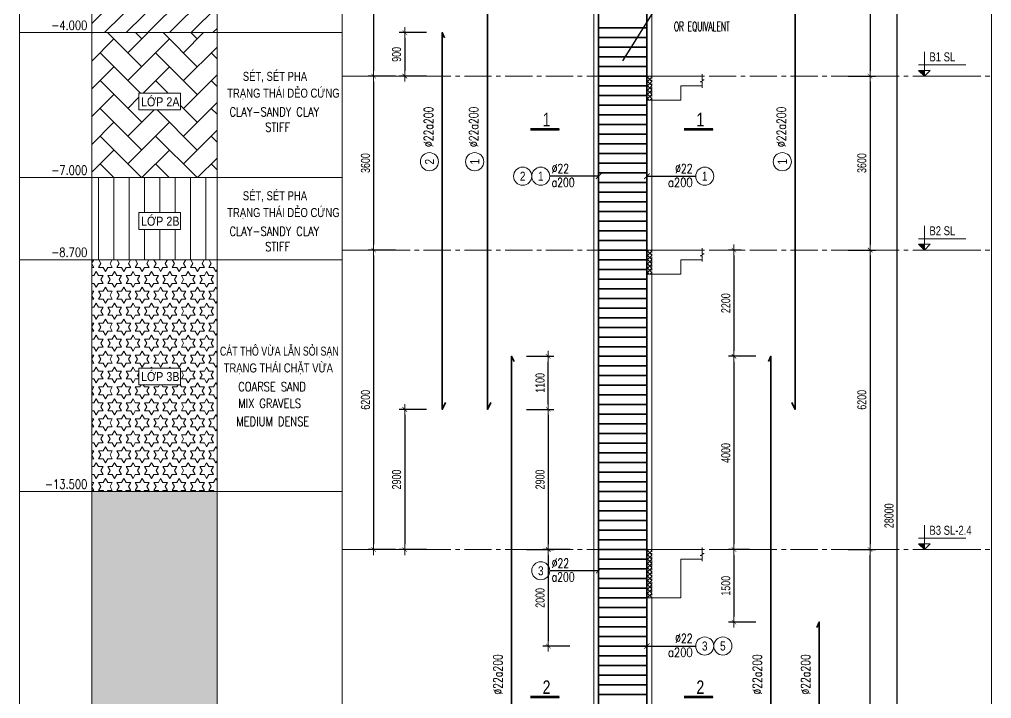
# Model space of a CAD drawing. Header units: millimetres. Extents: x -642477 to 1168880, y -27982 to 330379.
# Drawn here: x 232360 to 252481, y 82064 to 96122 of the extents above; entities that cross this region are included whole.
import ezdxf
from ezdxf.enums import TextEntityAlignment as Align

# ---------------------------------------------------------------- set-up
doc = ezdxf.new("R2010")
doc.units = ezdxf.units.MM
for name, pattern in [('CENTER2', [1.125, 0.75, -0.125, 0.125, -0.125]), ('HIDDEN', [0.375, 0.25, -0.125]), ('HIDDEN2', [4.762499999999999, 3.175, -1.5875])]:
    doc.linetypes.add(name, pattern=pattern)
doc.layers.get('0').update_dxf_attribs({"lineweight": 20})
doc.layers.get('Defpoints').update_dxf_attribs({"color": 151, "lineweight": 9})
for name, color, linetype, lineweight in [('NDC_S_ANNO', 7, 'Continuous', 20), ('NDC_S_AXIS', 5, 'CENTER2', 13), ('NDC_S_BREAK-LINE', 1, 'Continuous', 15), ('NDC_S_CONTINUOUS', 3, 'Continuous', 20), ('NDC_S_DIM', 1, 'Continuous', 15), ('NDC_S_ENG TEXT', 2, 'Continuous', 20), ('NDC_S_ENG TITLE', 3, 'Continuous', 20), ('NDC_S_HATCH MATERIAL', 8, 'Continuous', 13), ('NDC_S_HIDDEN', 8, 'HIDDEN2', 13), ('NDC_S_LEADER', 1, 'Continuous', 15), ('NDC_S_REBAR', 4, 'Continuous', 35), ('NDC_S_SYMBOL', 1, 'Continuous', 15), ('NDC_S_TEXT SYMBOL', 7, 'Continuous', 20), ('NDC_S_VN TEXT', 7, 'Continuous', 20), ('NDC_S_VN TITLE', 6, 'Continuous', 35), ('rev_20200806', 1, 'Continuous', 20)]:
    doc.layers.add(name, color=color, linetype=linetype, lineweight=lineweight)
doc.layers.get('rev_20200806').off()
doc.styles.add('ARIAL', font='arial.ttf', dxfattribs={"width": 0.8})
doc.styles.add('NDC_ANNO', font='', dxfattribs={"width": 0.8})
doc.styles.add('NDC_ARIAL', font='arial.ttf', dxfattribs={"width": 0.85})
doc.styles.add('NDC_DIM', font='', dxfattribs={"width": 0.75})
doc.styles.add('NDC_EN TXT', font='romans.shx', dxfattribs={"width": 0.8})
doc.styles.add('NDC_ROMANS', font='romans.shx', dxfattribs={"width": 0.8, "bigfont": 'vns.shx'})
doc.styles.get('NDC_ANNO').set_extended_font_data('Dotum')
doc.styles.get('NDC_DIM').set_extended_font_data('Dotum')
doc.dimstyles.new('NDC_dim_25', dxfattribs={"dimscale": 25, "dimtxt": 2.2, "dimasz": 1.5, "dimexe": 1.5, "dimexo": 2.5, "dimgap": 1, "dimtad": 1, "dimdec": 0, "dimzin": 0, "dimdsep": 46, "dimtxsty": 'NDC_DIM', "dimblk": 'DIMMARK', "dimcen": 0.09, "dimdle": 1.2, "dimclrd": 1, "dimclre": 1, "dimclrt": 3, "dimadec": 0, "dimazin": 0, "dimtfac": 1, "dimtdec": 0, "dimtix": 1, "dimtofl": 0, "dimtmove": 0, "dimatfit": 3, "dimfxl": 6, "dimfxlon": 1, "dimtolj": 1, "dimtzin": 0, "dimarcsym": 0})
doc.dimstyles.new('NDC_dim_75', dxfattribs={"dimscale": 75, "dimtxt": 2.5, "dimasz": 1.5, "dimexe": 1.5, "dimexo": 2.5, "dimgap": 1, "dimtad": 1, "dimdec": 0, "dimzin": 0, "dimdsep": 46, "dimtxsty": 'NDC_DIM', "dimblk": 'DIMMARK', "dimcen": 0.09, "dimdle": 1.2, "dimclrd": 1, "dimclre": 1, "dimclrt": 3, "dimadec": 0, "dimazin": 0, "dimtfac": 1, "dimtdec": 0, "dimtix": 1, "dimtofl": 0, "dimtmove": 0, "dimatfit": 3, "dimfxl": 6, "dimfxlon": 1, "dimtolj": 1, "dimtzin": 0, "dimarcsym": 0})

# ---------------------------------------------------------------- blocks, each defined once
blk = doc.blocks.new('*U191')
at = {"layer": 'NDC_S_ANNO', "color": 0, "linetype": 'ByBlock', "lineweight": -2}
blk.add_line((-4.357142640116527, 0.002997111644365447), (1.000000217026004, 0.002999782974066001), dxfattribs=at)
at = {"layer": 'NDC_S_ANNO', "ltscale": 0.005, "const_width": 0.5}
blk.add_lwpolyline([(1.000000217026004, 0.002999782974066001), (-4.357142640116527, 0.002997111644365447)], dxfattribs=at)
at = {"layer": 'NDC_S_TEXT SYMBOL', "linetype": 'ByBlock', "lineweight": -2, "style": 'NDC_ANNO', "width": 0.8}
blk.add_attdef('DETAIL', text='', height=2.5, dxfattribs=at).set_placement((-0.635006858396082, 1.824862175366434), align=Align.MIDDLE_RIGHT)
blk = doc.blocks.new('*U2351')
at = {"layer": 'NDC_S_REBAR', "ltscale": 80}
blk.add_line((-500, 0), (500, 0), dxfattribs=at)
blk = doc.blocks.new('*U2352')
at = {"layer": 'NDC_S_DIM', "color": 0, "linetype": 'ByBlock', "lineweight": -2, "transparency": 16777216}
for p in [(1.016456843292303e-12, 16600), (1.00421037530083e-12, 16400), (9.91963907309356e-13, 16200), (9.797174393178826e-13, 16000), (9.67470971326409e-13, 15800), (9.552245033349356e-13, 15600), (9.42978035343462e-13, 15400), (9.307315673519883e-13, 15200), (9.18485099360515e-13, 15000), (9.062386313690414e-13, 14800), (8.939921633775678e-13, 14600), (8.817456953860943e-13, 14400), (8.694992273946208e-13, 14200), (8.572527594031472e-13, 14000), (8.450062914116737e-13, 13800), (8.327598234202002e-13, 13600), (8.205133554287266e-13, 13400), (8.082668874372531e-13, 13200), (7.960204194457796e-13, 13000), (7.837739514543061e-13, 12800), (7.715274834628325e-13, 12600), (7.59281015471359e-13, 12400), (7.470345474798854e-13, 12200), (7.347880794884119e-13, 12000), (7.225416114969384e-13, 11800), (7.102951435054649e-13, 11600), (6.980486755139914e-13, 11400), (6.858022075225178e-13, 11200), (6.735557395310442e-13, 11000), (6.613092715395707e-13, 10800), (6.490628035480972e-13, 10600), (6.368163355566237e-13, 10400), (6.245698675651502e-13, 10200), (6.123233995736766e-13, 10000), (6.00076931582203e-13, 9800), (5.878304635907295e-13, 9600), (5.75583995599256e-13, 9400), (5.633375276077825e-13, 9200), (5.51091059616309e-13, 9000), (5.388445916248355e-13, 8800), (5.265981236333618e-13, 8600), (5.143516556418883e-13, 8400), (5.021051876504148e-13, 8200), (4.898587196589413e-13, 8000), (4.776122516674678e-13, 7800), (4.653657836759942e-13, 7600), (4.531193156845207e-13, 7400), (4.408728476930471e-13, 7200), (4.286263797015736e-13, 7000), (4.163799117101001e-13, 6800), (4.041334437186265e-13, 6600), (3.91886975727153e-13, 6400), (3.796405077356795e-13, 6200), (3.673940397442059e-13, 6000), (3.551475717527324e-13, 5800), (3.429011037612589e-13, 5600), (3.306546357697854e-13, 5400), (3.184081677783118e-13, 5200), (3.061616997868383e-13, 5000), (2.939152317953648e-13, 4800), (2.816687638038912e-13, 4600), (2.694222958124177e-13, 4400), (2.571758278209442e-13, 4200), (2.449293598294706e-13, 4000), (2.326828918379971e-13, 3800), (2.204364238465236e-13, 3600), (2.081899558550501e-13, 3400), (1.959434878635765e-13, 3200), (1.83697019872103e-13, 3000), (1.714505518806295e-13, 2800)]:
    blk.add_blockref('*U2351', p, dxfattribs=at)
blk = doc.blocks.new('DIMMARK')
at = {"layer": 'NDC_S_DIM', "color": 1}
blk.add_line((-1.5, 0), (1, 0), dxfattribs=at)
at = {"layer": 'NDC_S_DIM', "color": 2, "const_width": 0.1}
blk.add_lwpolyline([(-0.4242640687119285, -0.4242640687119285), (0.4242640687119285, 0.4242640687119285)], dxfattribs=at)
blk = doc.blocks.new('*D2383')
at = {"layer": 'Defpoints', "color": 0, "ltscale": 100, "transparency": 16777216}
for p in [(246560.3617356289, 99848.07378612804), (246560.3617356289, 94948.073786128), (249965.8862307924, 94948.073786128)]:
    blk.add_point(p, dxfattribs=at)
at = {"layer": 'NDC_S_DIM', "color": 1, "lineweight": -2, "ltscale": 100, "transparency": 16777216}
for p, q in [((249515.8862307924, 99848.07378612804), (250078.3862307924, 99848.07378612804)), ((249965.8862307924, 99735.57378612804), (249965.8862307924, 95060.573786128)), ((249515.8862307924, 94948.073786128), (250078.3862307924, 94948.073786128))]:
    blk.add_line(p, q, dxfattribs=at)
at = {"layer": 'NDC_S_DIM', "color": 1, "lineweight": -2, "ltscale": 100, "transparency": 16777216, "xscale": 112.5, "yscale": 112.5, "zscale": 112.5}
for p, rotation in [((249965.8862307924, 99848.07378612804), 90), ((249965.8862307924, 94948.073786128), 270)]:
    blk.add_blockref('DIMMARK', p, dxfattribs=dict(at, rotation=rotation))
at = {"layer": 'NDC_S_DIM', "color": 3, "ltscale": 100, "transparency": 16777216, "insert": (249797.0090259078, 97398.07378612792), "char_height": 187.5, "attachment_point": 5, "rotation": 90, "style": 'NDC_DIM'}
blk.add_mtext('\\A1;4900', dxfattribs=at)
blk = doc.blocks.new('*D2384')
at = {"layer": 'Defpoints', "color": 0, "ltscale": 100, "transparency": 16777216}
for p in [(246560.3617356289, 94948.073786128), (246560.3617356289, 91348.073786128), (249965.8862307924, 91348.073786128)]:
    blk.add_point(p, dxfattribs=at)
at = {"layer": 'NDC_S_DIM', "color": 1, "lineweight": -2, "ltscale": 100, "transparency": 16777216}
for p, q in [((249515.8862307924, 94948.073786128), (250078.3862307924, 94948.073786128)), ((249965.8862307924, 94835.573786128), (249965.8862307924, 91460.573786128)), ((249515.8862307924, 91348.073786128), (250078.3862307924, 91348.073786128))]:
    blk.add_line(p, q, dxfattribs=at)
at = {"layer": 'NDC_S_DIM', "color": 1, "lineweight": -2, "ltscale": 100, "transparency": 16777216, "xscale": 112.5, "yscale": 112.5, "zscale": 112.5}
for p, rotation in [((249965.8862307924, 94948.073786128), 90), ((249965.8862307924, 91348.073786128), 270)]:
    blk.add_blockref('DIMMARK', p, dxfattribs=dict(at, rotation=rotation))
at = {"layer": 'NDC_S_DIM', "color": 3, "ltscale": 100, "transparency": 16777216, "insert": (249797.0090259078, 93148.07378612792), "char_height": 187.5, "attachment_point": 5, "rotation": 90, "style": 'NDC_DIM'}
blk.add_mtext('\\A1;3600', dxfattribs=at)
blk = doc.blocks.new('*D2385')
at = {"layer": 'Defpoints', "color": 0, "ltscale": 100, "transparency": 16777216}
for p in [(246560.3617356289, 91348.073786128), (246560.3617356289, 85148.073786128), (249965.8862307925, 85148.073786128)]:
    blk.add_point(p, dxfattribs=at)
at = {"layer": 'NDC_S_DIM', "color": 1, "lineweight": -2, "ltscale": 100, "transparency": 16777216}
for p, q in [((249515.8862307925, 91348.073786128), (250078.3862307925, 91348.073786128)), ((249965.8862307925, 91235.573786128), (249965.8862307925, 85260.573786128)), ((249515.8862307925, 85148.073786128), (250078.3862307925, 85148.073786128))]:
    blk.add_line(p, q, dxfattribs=at)
at = {"layer": 'NDC_S_DIM', "color": 1, "lineweight": -2, "ltscale": 100, "transparency": 16777216, "xscale": 112.5, "yscale": 112.5, "zscale": 112.5}
for p, rotation in [((249965.8862307925, 91348.073786128), 90), ((249965.8862307925, 85148.073786128), 270)]:
    blk.add_blockref('DIMMARK', p, dxfattribs=dict(at, rotation=rotation))
at = {"layer": 'NDC_S_DIM', "color": 3, "ltscale": 100, "transparency": 16777216, "insert": (249797.0090259078, 88248.07378612792), "char_height": 187.5, "attachment_point": 5, "rotation": 90, "style": 'NDC_DIM'}
blk.add_mtext('\\A1;6200', dxfattribs=at)
blk = doc.blocks.new('*D2386')
at = {"layer": 'Defpoints', "color": 0, "ltscale": 100, "transparency": 16777216}
for p in [(246560.3617356289, 99848.07378612804), (250528.3862307925, 99848.07378612804), (246560.3617356289, 71848.073786128)]:
    blk.add_point(p, dxfattribs=at)
at = {"layer": 'NDC_S_DIM', "color": 1, "lineweight": -2, "ltscale": 100, "transparency": 16777216}
for p, q in [((250078.3862307925, 99848.07378612804), (250640.8862307925, 99848.07378612804)), ((250528.3862307925, 71960.573786128), (250528.3862307925, 99735.57378612804)), ((250078.3862307925, 71848.073786128), (250640.8862307925, 71848.073786128))]:
    blk.add_line(p, q, dxfattribs=at)
at = {"layer": 'NDC_S_DIM', "color": 1, "lineweight": -2, "ltscale": 100, "transparency": 16777216, "xscale": 112.5, "yscale": 112.5, "zscale": 112.5}
for p, rotation in [((250528.3862307925, 99848.07378612804), 90), ((250528.3862307925, 71848.073786128), 270)]:
    blk.add_blockref('DIMMARK', p, dxfattribs=dict(at, rotation=rotation))
at = {"layer": 'NDC_S_DIM', "color": 3, "ltscale": 100, "transparency": 16777216, "insert": (250359.5090259078, 85848.07378612792), "char_height": 187.5, "attachment_point": 5, "rotation": 90, "style": 'NDC_DIM'}
blk.add_mtext('\\A1;28000', dxfattribs=at)
blk = doc.blocks.new('kata_block_CT')
at = {"layer": 'NDC_S_ANNO'}
blk.add_hatch(color=3, dxfattribs=at).paths.add_polyline_path([(0, 1.596954857557648), (-1.612010908633238, 1.596954857557648), (0, 0)])
at = {"layer": 'NDC_S_ANNO', "ltscale": 50}
h = blk.add_hatch(dxfattribs=at)
h.set_pattern_fill('ANSI31', color=256, scale=1.406250541793835, style=0)
h.set_pattern_definition([(45.00000000000001, (0, 5.456968210637569e-12), (-3.157122508925224, 3.157122508925225), [])])
h.paths.add_polyline_path([(0, 1.596954857557648), (0, 0), (1.612010908924276, 1.596954857557648)])
for p, q in [((-1.592704896858777, 3.140833880479477), (11.46947077315417, 3.140833880479477)), ((11.56125648126181, 5.456968210637569e-12), (-1.63869572513795, 5.456968210637569e-12))]:
    blk.add_line(p, q, dxfattribs=at)
for points in [[(0, 6.69495074864426), (0, 0)], [(0, 0), (-1.612010908924276, 1.596954857557648), (0, 1.596954857557648)], [(0, 0), (1.612010908924276, 1.596954857557648), (0, 1.596954857557648)]]:
    blk.add_lwpolyline(points, dxfattribs=at)
at = {"layer": 'NDC_S_ANNO', "color": 8, "ltscale": 50}
blk.add_lwpolyline([(0, 0), (-1.612010908633238, 1.596954857557648), (0, 1.596954857557648)], dxfattribs=at)
at = {"layer": 'NDC_S_TEXT SYMBOL', "color": 3, "style": 'NDC_ANNO', "width": 0.8}
blk.add_attdef('CT', (1.409564409346785, 4.068271311703938), '', height=2.5, dxfattribs=at)
blk = doc.blocks.new('*D2387')
at = {"layer": 'Defpoints', "color": 0, "ltscale": 100, "transparency": 16777216}
for p in [(246560.3617356289, 85148.07378612806), (249965.8862307925, 85148.07378612806), (246560.3617356289, 71848.07378612806)]:
    blk.add_point(p, dxfattribs=at)
at = {"layer": 'NDC_S_DIM', "color": 1, "lineweight": -2, "ltscale": 100, "transparency": 16777216}
for p, q in [((249515.8862307925, 85148.07378612806), (250078.3862307925, 85148.07378612806)), ((249965.8862307925, 71960.57378612806), (249965.8862307925, 85035.57378612806)), ((249515.8862307925, 71848.07378612806), (250078.3862307925, 71848.07378612806))]:
    blk.add_line(p, q, dxfattribs=at)
at = {"layer": 'NDC_S_DIM', "color": 1, "lineweight": -2, "ltscale": 100, "transparency": 16777216, "xscale": 112.5, "yscale": 112.5, "zscale": 112.5}
for p, rotation in [((249965.8862307925, 85148.07378612806), 90), ((249965.8862307925, 71848.07378612806), 270)]:
    blk.add_blockref('DIMMARK', p, dxfattribs=dict(at, rotation=rotation))
at = {"layer": 'NDC_S_DIM', "color": 3, "ltscale": 100, "transparency": 16777216, "insert": (249797.0090259078, 78498.07378612798), "char_height": 187.5, "attachment_point": 5, "rotation": 90, "style": 'NDC_DIM'}
blk.add_mtext('\\A1;13300', dxfattribs=at)
blk = doc.blocks.new('*D2377')
at = {"layer": 'Defpoints', "color": 0, "ltscale": 100, "transparency": 16777216}
for p in [(240606.2337682736, 99848.07378612798), (239692.1097547594, 94948.073786128), (240606.2337682736, 94948.073786128)]:
    blk.add_point(p, dxfattribs=at)
at = {"layer": 'NDC_S_DIM', "color": 1, "lineweight": -2, "ltscale": 100, "transparency": 16777216}
for p, q in [((240142.1097547594, 99848.07378612798), (239579.6097547594, 99848.07378612798)), ((239692.1097547594, 99735.57378612798), (239692.1097547594, 95060.573786128)), ((240142.1097547594, 94948.073786128), (239579.6097547594, 94948.073786128))]:
    blk.add_line(p, q, dxfattribs=at)
at = {"layer": 'NDC_S_DIM', "color": 1, "lineweight": -2, "ltscale": 100, "transparency": 16777216, "xscale": 112.5, "yscale": 112.5, "zscale": 112.5}
for p, rotation in [((239692.1097547594, 99848.07378612798), 90), ((239692.1097547594, 94948.073786128), 270)]:
    blk.add_blockref('DIMMARK', p, dxfattribs=dict(at, rotation=rotation))
at = {"layer": 'NDC_S_DIM', "color": 3, "ltscale": 100, "transparency": 16777216, "insert": (239523.2325498747, 97398.07378612789), "char_height": 187.5, "attachment_point": 5, "rotation": 90, "style": 'NDC_DIM'}
blk.add_mtext('\\A1;4900', dxfattribs=at)
blk = doc.blocks.new('*D2378')
at = {"layer": 'Defpoints', "color": 0, "ltscale": 100, "transparency": 16777216}
for p in [(240606.2337682736, 94948.073786128), (239692.1097547594, 91348.073786128), (240606.2337682736, 91348.073786128)]:
    blk.add_point(p, dxfattribs=at)
at = {"layer": 'NDC_S_DIM', "color": 1, "lineweight": -2, "ltscale": 100, "transparency": 16777216}
for p, q in [((240142.1097547594, 94948.073786128), (239579.6097547594, 94948.073786128)), ((239692.1097547594, 94835.573786128), (239692.1097547594, 91460.573786128)), ((240142.1097547594, 91348.073786128), (239579.6097547594, 91348.073786128))]:
    blk.add_line(p, q, dxfattribs=at)
at = {"layer": 'NDC_S_DIM', "color": 1, "lineweight": -2, "ltscale": 100, "transparency": 16777216, "xscale": 112.5, "yscale": 112.5, "zscale": 112.5}
for p, rotation in [((239692.1097547594, 94948.073786128), 90), ((239692.1097547594, 91348.073786128), 270)]:
    blk.add_blockref('DIMMARK', p, dxfattribs=dict(at, rotation=rotation))
at = {"layer": 'NDC_S_DIM', "color": 3, "ltscale": 100, "transparency": 16777216, "insert": (239523.2325498747, 93148.07378612792), "char_height": 187.5, "attachment_point": 5, "rotation": 90, "style": 'NDC_DIM'}
blk.add_mtext('\\A1;3600', dxfattribs=at)
blk = doc.blocks.new('*D2379')
at = {"layer": 'Defpoints', "color": 0, "ltscale": 100, "transparency": 16777216}
for p in [(240606.2337682736, 91348.073786128), (239692.1097547594, 85148.073786128), (240606.2337682736, 85148.073786128)]:
    blk.add_point(p, dxfattribs=at)
at = {"layer": 'NDC_S_DIM', "color": 1, "lineweight": -2, "ltscale": 100, "transparency": 16777216}
for p, q in [((240142.1097547594, 91348.073786128), (239579.6097547594, 91348.073786128)), ((239692.1097547594, 91235.573786128), (239692.1097547594, 85260.573786128)), ((240142.1097547594, 85148.073786128), (239579.6097547594, 85148.073786128))]:
    blk.add_line(p, q, dxfattribs=at)
at = {"layer": 'NDC_S_DIM', "color": 1, "lineweight": -2, "ltscale": 100, "transparency": 16777216, "xscale": 112.5, "yscale": 112.5, "zscale": 112.5}
for p, rotation in [((239692.1097547594, 91348.073786128), 90), ((239692.1097547594, 85148.073786128), 270)]:
    blk.add_blockref('DIMMARK', p, dxfattribs=dict(at, rotation=rotation))
at = {"layer": 'NDC_S_DIM', "color": 3, "ltscale": 100, "transparency": 16777216, "insert": (239523.2325498747, 88248.07378612792), "char_height": 187.5, "attachment_point": 5, "rotation": 90, "style": 'NDC_DIM'}
blk.add_mtext('\\A1;6200', dxfattribs=at)
blk = doc.blocks.new('*U367')
blk.add_circle((-2.5, 0), 2.5)
at = {"layer": 'NDC_S_VN TEXT', "color": 3, "style": 'NDC_EN TXT', "width": 0.75}
for tag, p in [('DK1', (0.5, 0.8455043070534884)), ('KC1', (0.5, -2.972544307831413))]:
    blk.add_attdef(tag, p, '', height=2.5, dxfattribs=at)
at = {"layer": 'NDC_S_VN TEXT', "color": 7, "style": 'ARIAL', "width": 0.8}
blk.add_attdef('SH2', text='', height=2.5, dxfattribs=at).set_placement((-2.5, 0), align=Align.MIDDLE)
blk = doc.blocks.new('*D2380')
at = {"layer": 'Defpoints', "color": 0, "ltscale": 100, "transparency": 16777216}
for p in [(242046.8430802189, 89148.073786128), (243305.6303122608, 89148.073786128), (242046.8430802189, 88048.073786128)]:
    blk.add_point(p, dxfattribs=at)
at = {"layer": 'NDC_S_DIM', "color": 1, "lineweight": -2, "ltscale": 100, "transparency": 16777216}
for p, q in [((242855.6303122608, 89148.073786128), (243418.1303122608, 89148.073786128)), ((243305.6303122608, 88160.573786128), (243305.6303122608, 89035.573786128)), ((242855.6303122608, 88048.073786128), (243418.1303122608, 88048.073786128))]:
    blk.add_line(p, q, dxfattribs=at)
at = {"layer": 'NDC_S_DIM', "color": 1, "lineweight": -2, "ltscale": 100, "transparency": 16777216, "xscale": 112.5, "yscale": 112.5, "zscale": 112.5}
for p, rotation in [((243305.6303122608, 89148.073786128), 90), ((243305.6303122608, 88048.073786128), 270)]:
    blk.add_blockref('DIMMARK', p, dxfattribs=dict(at, rotation=rotation))
at = {"layer": 'NDC_S_DIM', "color": 3, "ltscale": 100, "transparency": 16777216, "insert": (243136.7531073761, 88598.07378612792), "char_height": 187.5, "attachment_point": 5, "rotation": 90, "style": 'NDC_DIM'}
blk.add_mtext('\\A1;1100', dxfattribs=at)
blk = doc.blocks.new('*D2382')
at = {"layer": 'Defpoints', "color": 0, "ltscale": 100, "transparency": 16777216}
for p in [(242046.8430802189, 88048.073786128), (242046.8430802189, 85148.073786128), (243305.6303122608, 85148.073786128)]:
    blk.add_point(p, dxfattribs=at)
at = {"layer": 'NDC_S_DIM', "color": 1, "lineweight": -2, "ltscale": 100, "transparency": 16777216}
for p, q in [((242855.6303122608, 88048.073786128), (243418.1303122608, 88048.073786128)), ((243305.6303122608, 87935.573786128), (243305.6303122608, 85260.573786128)), ((242855.6303122608, 85148.073786128), (243418.1303122608, 85148.073786128))]:
    blk.add_line(p, q, dxfattribs=at)
at = {"layer": 'NDC_S_DIM', "color": 1, "lineweight": -2, "ltscale": 100, "transparency": 16777216, "xscale": 112.5, "yscale": 112.5, "zscale": 112.5}
for p, rotation in [((243305.6303122608, 88048.073786128), 90), ((243305.6303122608, 85148.073786128), 270)]:
    blk.add_blockref('DIMMARK', p, dxfattribs=dict(at, rotation=rotation))
at = {"layer": 'NDC_S_DIM', "color": 3, "ltscale": 100, "transparency": 16777216, "insert": (243136.7531073761, 86598.07378612792), "char_height": 187.5, "attachment_point": 5, "rotation": 90, "style": 'NDC_DIM'}
blk.add_mtext('\\A1;2900', dxfattribs=at)
blk = doc.blocks.new('*U366')
blk.add_circle((2.5, 0), 2.5)
at = {"layer": 'NDC_S_VN TEXT', "color": 3, "style": 'NDC_EN TXT'}
for tag, width, p in [('DK2', 0.75, (-0.85, 0.8455043070534884)), ('KC2', 0.8, (-0.85, -2.972544307831413))]:
    blk.add_attdef(tag, text='', height=2.5, dxfattribs=dict(at, width=width)).set_placement(p, align=Align.RIGHT)
at = {"layer": 'NDC_S_VN TEXT', "color": 7, "style": 'ARIAL', "width": 0.8}
blk.add_attdef('SH3', text='', height=2.5, dxfattribs=at).set_placement((2.5, 0), align=Align.MIDDLE)
blk = doc.blocks.new('*D2388')
at = {"layer": 'Defpoints', "color": 0, "ltscale": 100, "transparency": 16777216}
for p in [(241110.4551488537, 88048.073786128), (240335.6989906371, 85148.073786128), (241110.4551488537, 85148.073786128)]:
    blk.add_point(p, dxfattribs=at)
at = {"layer": 'NDC_S_DIM', "color": 1, "lineweight": -2, "ltscale": 100, "transparency": 16777216}
for p, q in [((240785.6989906371, 88048.073786128), (240223.1989906371, 88048.073786128)), ((240335.6989906371, 87935.573786128), (240335.6989906371, 85260.573786128)), ((240785.6989906371, 85148.073786128), (240223.1989906371, 85148.073786128))]:
    blk.add_line(p, q, dxfattribs=at)
at = {"layer": 'NDC_S_DIM', "color": 1, "lineweight": -2, "ltscale": 100, "transparency": 16777216, "xscale": 112.5, "yscale": 112.5, "zscale": 112.5}
for p, rotation in [((240335.6989906371, 88048.073786128), 90), ((240335.6989906371, 85148.073786128), 270)]:
    blk.add_blockref('DIMMARK', p, dxfattribs=dict(at, rotation=rotation))
at = {"layer": 'NDC_S_DIM', "color": 3, "ltscale": 100, "transparency": 16777216, "insert": (240166.8217857524, 86598.07378612792), "char_height": 187.5, "attachment_point": 5, "rotation": 90, "style": 'NDC_DIM'}
blk.add_mtext('\\A1;2900', dxfattribs=at)
blk = doc.blocks.new('*D2389')
at = {"layer": 'Defpoints', "color": 0, "ltscale": 100, "transparency": 16777216}
for p in [(241110.4551488537, 95848.073786128), (240335.698990637, 94948.073786128), (241110.4551488537, 94948.073786128)]:
    blk.add_point(p, dxfattribs=at)
at = {"layer": 'NDC_S_DIM', "color": 1, "lineweight": -2, "ltscale": 100, "transparency": 16777216}
for p, q in [((240785.698990637, 95848.073786128), (240223.198990637, 95848.073786128)), ((240335.698990637, 95735.573786128), (240335.698990637, 95060.573786128)), ((240785.698990637, 94948.073786128), (240223.198990637, 94948.073786128))]:
    blk.add_line(p, q, dxfattribs=at)
at = {"layer": 'NDC_S_DIM', "color": 1, "lineweight": -2, "ltscale": 100, "transparency": 16777216, "xscale": 112.5, "yscale": 112.5, "zscale": 112.5}
for p, rotation in [((240335.698990637, 95848.073786128), 90), ((240335.698990637, 94948.073786128), 270)]:
    blk.add_blockref('DIMMARK', p, dxfattribs=dict(at, rotation=rotation))
at = {"layer": 'NDC_S_DIM', "color": 3, "ltscale": 100, "transparency": 16777216, "insert": (240166.8217857523, 95398.07378612792), "char_height": 187.5, "attachment_point": 5, "rotation": 90, "style": 'NDC_DIM'}
blk.add_mtext('\\A1;900', dxfattribs=at)
blk = doc.blocks.new('*D2390')
at = {"layer": 'Defpoints', "color": 0, "ltscale": 100, "transparency": 16777216}
for p in [(247487.9201908033, 91348.07378612806), (247149.9654936992, 89148.073786128), (247914.5942751788, 89148.073786128)]:
    blk.add_point(p, dxfattribs=at)
at = {"layer": 'NDC_S_DIM', "color": 1, "lineweight": -2, "ltscale": 100, "transparency": 16777216}
for p, q in [((247300.4201908033, 91348.07378612806), (247037.4654936992, 91348.07378612806)), ((247149.9654936992, 91235.57378612806), (247149.9654936992, 89260.573786128)), ((247599.9654936992, 89148.073786128), (247037.4654936992, 89148.073786128))]:
    blk.add_line(p, q, dxfattribs=at)
at = {"layer": 'NDC_S_DIM', "color": 1, "lineweight": -2, "ltscale": 100, "transparency": 16777216, "xscale": 112.5, "yscale": 112.5, "zscale": 112.5}
for p, rotation in [((247149.9654936992, 91348.07378612806), 90), ((247149.9654936992, 89148.073786128), 270)]:
    blk.add_blockref('DIMMARK', p, dxfattribs=dict(at, rotation=rotation))
at = {"layer": 'NDC_S_DIM', "color": 3, "ltscale": 100, "transparency": 16777216, "insert": (246981.0882888145, 90248.07378612795), "char_height": 187.5, "attachment_point": 5, "rotation": 90, "style": 'NDC_DIM'}
blk.add_mtext('\\A1;2200', dxfattribs=at)
blk = doc.blocks.new('*D2391')
at = {"layer": 'Defpoints', "color": 0, "ltscale": 100, "transparency": 16777216}
for p in [(247914.5942751788, 89148.073786128), (247149.9654936992, 85148.073786128), (247656.9262900366, 85148.073786128)]:
    blk.add_point(p, dxfattribs=at)
at = {"layer": 'NDC_S_DIM', "color": 1, "lineweight": -2, "ltscale": 100, "transparency": 16777216}
for p, q in [((247599.9654936992, 89148.073786128), (247037.4654936992, 89148.073786128)), ((247149.9654936992, 89035.573786128), (247149.9654936992, 85260.573786128)), ((247469.4262900366, 85148.073786128), (247037.4654936992, 85148.073786128))]:
    blk.add_line(p, q, dxfattribs=at)
at = {"layer": 'NDC_S_DIM', "color": 1, "lineweight": -2, "ltscale": 100, "transparency": 16777216, "xscale": 112.5, "yscale": 112.5, "zscale": 112.5}
for p, rotation in [((247149.9654936992, 89148.073786128), 90), ((247149.9654936992, 85148.073786128), 270)]:
    blk.add_blockref('DIMMARK', p, dxfattribs=dict(at, rotation=rotation))
at = {"layer": 'NDC_S_DIM', "color": 3, "ltscale": 100, "transparency": 16777216, "insert": (246981.0882888145, 87148.07378612792), "char_height": 187.5, "attachment_point": 5, "rotation": 90, "style": 'NDC_DIM'}
blk.add_mtext('\\A1;4000', dxfattribs=at)
blk = doc.blocks.new('*D2392')
at = {"layer": 'Defpoints', "color": 0, "ltscale": 100, "transparency": 16777216}
for p in [(247656.9262900366, 85148.073786128), (247149.9654936992, 83648.073786128), (248914.5942751788, 83648.073786128)]:
    blk.add_point(p, dxfattribs=at)
at = {"layer": 'NDC_S_DIM', "color": 1, "lineweight": -2, "ltscale": 100, "transparency": 16777216}
for p, q in [((247469.4262900366, 85148.073786128), (247037.4654936992, 85148.073786128)), ((247149.9654936992, 85035.573786128), (247149.9654936992, 83760.573786128)), ((247599.9654936992, 83648.073786128), (247037.4654936992, 83648.073786128))]:
    blk.add_line(p, q, dxfattribs=at)
at = {"layer": 'NDC_S_DIM', "color": 1, "lineweight": -2, "ltscale": 100, "transparency": 16777216, "xscale": 112.5, "yscale": 112.5, "zscale": 112.5}
for p, rotation in [((247149.9654936992, 85148.073786128), 90), ((247149.9654936992, 83648.073786128), 270)]:
    blk.add_blockref('DIMMARK', p, dxfattribs=dict(at, rotation=rotation))
at = {"layer": 'NDC_S_DIM', "color": 3, "ltscale": 100, "transparency": 16777216, "insert": (246981.0882888145, 84398.07378612792), "char_height": 187.5, "attachment_point": 5, "rotation": 90, "style": 'NDC_DIM'}
blk.add_mtext('\\A1;1500', dxfattribs=at)
blk = doc.blocks.new('HK6')
at = {"layer": 'NDC_S_HATCH MATERIAL', "ltscale": 100}
h = blk.add_hatch(dxfattribs=at)
h.set_pattern_fill('ANSI31', color=256, scale=100)
h.set_pattern_definition([(45, (58959.74348190596, -109397.5449672809), (-224.5064030267288, 224.5064030267288), [])])
h.paths.add_polyline_path([(4089.456360397133, -5762.715489423335), (1499.999999999913, -5762.715489423277), (1499.999999999854, -8062.71548942343), (4089.456360397075, -8062.71548942343)])
h.paths.add_polyline_path([(2498.891214473872, -7063.765829628974), (2498.891214473872, -6717.399284798244), (3277.296929632546, -6717.399284798244), (3277.296929632546, -7063.765829628974)], flags=16)
h = blk.add_hatch(dxfattribs=at)
h.set_pattern_fill('AR-HBONE', color=256, scale=4)
h.set_pattern_definition([(45, (178280.0632281844, 325898.696344176), (5.684341886080801e-14, 574.7363917484258), [1219.2, -406.4]), (135, (178567.4312281843, 326186.064344176), (5.684341886080801e-14, 574.7363917484258), [1219.2, -406.4])])
h.paths.add_polyline_path([(4089.456360397075, -8062.71548942331), (1499.999999999854, -8062.71548942331), (1499.999999999767, -11062.71548942346), (4089.456360396958, -11062.71548942346)])
h.paths.add_polyline_path([(2474.117060172721, -9663.50981643171), (2474.117060172721, -9317.14327160098), (3333.816688645049, -9317.14327160098), (3333.816688645049, -9663.50981643171)], flags=16)
h = blk.add_hatch(dxfattribs=at)
h.set_pattern_fill('ANSI31', color=256, scale=100, angle=45)
h.set_pattern_definition([(90, (-230823.0575568034, -37694.05959346882), (-317.5, 0), [])])
h.paths.add_polyline_path([(4089.456360397046, -11062.71548942335), (1499.999999999825, -11062.71548942335), (1499.999999999767, -12762.71548942335), (4089.456360396958, -12762.71548942335)])
h.paths.add_polyline_path([(2474.117060172721, -12135.1790353761), (2474.117060172721, -11788.81249054537), (3333.816688645049, -11788.81249054537), (3333.816688645049, -12135.1790353761)], flags=16)
h = blk.add_hatch(dxfattribs=at)
h.set_pattern_fill('STARS', color=256, scale=30)
h.set_pattern_definition([(0, (-230823.0575568034, -37694.05959346882), (0, 164.977839462), [95.25, -95.25]), (59.99999999999999, (-230823.0575568034, -37694.05959346882), (-142.8750000355628, 82.488919731), [95.25, -95.25]), (120, (-230775.4325568034, -37611.57067335681), (-142.8750000355628, -82.48891973099995), [95.24999999999997, -95.24999999999997])])
h.paths.add_polyline_path([(4089.456360397046, -12762.71548942346), (1499.999999999825, -12762.71548942346), (1499.999999999767, -17562.71548942335), (4089.456360396958, -17562.71548942335)])
h.paths.add_polyline_path([(2474.117060172721, -15351.13752050981), (2474.117060172721, -15004.77097567908), (3333.816688645049, -15004.77097567908), (3333.816688645049, -15351.13752050981)], flags=16)
h = blk.add_hatch(dxfattribs=at)
h.set_pattern_fill('AR-CONC', color=256, scale=4)
h.set_pattern_definition([(49.99999999999999, (178280.0632281844, 319441.3614444541), (728.738675984016, -63.75634215561234), [76.2, -838.2]), (355, (178280.0632281844, 319441.3614444541), (-140.9736856998774, 764.2273809561406), [60.96, -670.56233668]), (100.4514447, (178340.7912561843, 319436.048430454), (587.7649883614131, 700.4710076487804), [64.76003519999998, -712.3609783999998]), (46.18420000000002, (178280.0632281844, 319644.561444454), (1084.31616356852, -168.1693117309086), [114.2999999999998, -1257.299999999996]), (96.63555760999992, (178370.4228281843, 319630.547444454), (949.616536206012, 989.7044983908861), [97.14009256, -1068.54243264]), (351.1841511700001, (178280.0632281844, 319644.561444454), (949.6165362599081, 989.7044983421306), [91.43986828, -1005.83892768]), (21, (178381.6632281843, 319593.7614444541), (606.4575650765299, -409.0607927483504), [76.2, -838.2]), (326.0000000000001, (178381.6632281843, 319593.7614444541), (247.2081133905883, 736.7518644892771), [60.96, -670.56]), (71.45144499999999, (178432.2013585843, 319559.6730448541), (853.6656771148646, 327.691075543621), [64.7600352, -712.3597503999999]), (37.50000000000001, (178280.0632281844, 319441.3614444541), (12.35441300236727, 338.2201554926124), [0, -662.432, 0, -680.72, 0, -673.1]), (7.499999999999999, (178280.0632281844, 319441.3614444541), (267.278650041223, 400.722299272478), [0, -388.112, 0, -647.192, 0, -256.54]), (327.5, (178053.4952281843, 319441.3614444541), (542.3623806674856, -22.91497597069377), [0, -254, 0, -792.48, 0, -1051.56]), (317.5, (177951.8952281844, 319441.3614444541), (592.5167255440722, 101.7059641333321), [0, -330.2, 0, -526.288, 0, -746.76])])
h.paths.add_polyline_path([(4089.4563603969, -17562.71548942346), (1499.99999999968, -17562.71548942346), (1499.999999999331, -37562.71548942346), (4089.456360396493, -37562.71548942346)])
h.paths.add_polyline_path([(3277.296929632546, -27030.9054438158), (3277.296929632546, -27377.27198864653), (2498.891214473872, -27377.27198864653), (2498.891214473872, -27030.9054438158)], flags=16)
at = {"layer": 'NDC_S_CONTINUOUS'}
for p, q in [((-7.566995918750763e-10, -40177.9959513066), (0, 0)), ((1499.999999999243, -40177.99595130658), (1500.000000000029, 0)), ((6678.912720793684, -40177.99595130654), (6678.912720794528, 0)), ((4089.456360396405, -40177.99595130657), (4089.456360397162, -4062.715489423485)), ((1499.999999999767, -8062.715489423415), (-2.037268131971359e-10, -8062.715489423357)), ((6678.912720794324, -8062.715489423474), (1499.999999999767, -8062.715489423415)), ((6678.912720794324, -8062.715489423357), (1499.999999999767, -8062.715489423299)), ((1499.99999999837, -11062.71548942346), (-2.619344741106033e-10, -11062.71548942346)), ((6678.912720794237, -11062.71548942346), (1499.99999999837, -11062.71548942346)), ((6678.912720794237, -11062.7154894234), (1499.99999999837, -11062.71548942334)), ((1499.99999999837, -12762.71548942346), (-2.619344741106033e-10, -12762.71548942346)), ((6678.912720794237, -12762.71548942346), (1499.99999999837, -12762.71548942346)), ((6678.912720794237, -12762.7154894234), (1499.99999999837, -12762.71548942334)), ((1499.99999999837, -17562.71548942346), (-2.619344741106033e-10, -17562.71548942346)), ((6678.912720794237, -17562.71548942346), (1499.99999999837, -17562.71548942346)), ((6678.912720794237, -17562.7154894234), (1499.99999999837, -17562.71548942334))]:
    blk.add_line(p, q, dxfattribs=at)
at = {"layer": 'NDC_S_DIM'}
for points in [[(2474.117060172721, -9317.14327160098), (3333.816688645049, -9317.14327160098), (3333.816688645049, -9663.50981643171), (2474.117060172721, -9663.50981643171)], [(2474.117060172721, -11788.81249054537), (3333.816688645049, -11788.81249054537), (3333.816688645049, -12135.1790353761), (2474.117060172721, -12135.1790353761)], [(2474.117060172721, -15004.77097567908), (3333.816688645049, -15004.77097567908), (3333.816688645049, -15351.13752050981), (2474.117060172721, -15351.13752050981)]]:
    blk.add_lwpolyline(points, close=True, dxfattribs=at)
at = {"layer": 'NDC_S_ENG TEXT', "style": 'NDC_ROMANS', "width": 0.8}
for s, p in [('-4.000', (1404.325280820951, -7909.440236832528)), ('-7.000', (1404.325280820252, -10909.44023683257)), ('-8.700', (1404.325280820252, -12609.44023683257)), ('-13.500', (1404.325280820252, -17409.44023683257))]:
    blk.add_text(s, height=187.5, dxfattribs=at).set_placement(p, align=Align.MIDDLE_RIGHT)
at = {"layer": 'NDC_S_VN TEXT'}
for s, style, width, p in [('SÉT, SÉT PHA', 'NDC_ARIAL', 0.75, (4622.84605216785, -8967.722957672355)), ('TRẠNG THÁI DẺO CỨNG', 'NDC_ARIAL', 0.75, (4300.328151180787, -9314.843701424114)), ('CLAY-SANDY CLAY', 'NDC_EN TXT', 0.8, (4347.639982761291, -9702.939940178105)), ('STIFF', 'NDC_EN TXT', 0.8, (5086.950530165748, -10020.30464373952)), ('SÉT, SÉT PHA', 'NDC_ARIAL', 0.75, (4622.84605216785, -11439.39217661674)), ('TRẠNG THÁI DẺO CỨNG', 'NDC_ARIAL', 0.75, (4300.328151180787, -11786.5129203685)), ('CLAY-SANDY CLAY', 'NDC_EN TXT', 0.8, (4347.639982761291, -12174.60915912249)), ('STIFF', 'NDC_EN TXT', 0.8, (5086.950530165748, -12491.9738626839)), ('CÁT THÔ VỪA LẪN SỎI SẠN', 'NDC_ARIAL', 0.7, (4149.944261069322, -14655.35066175045)), ('TRẠNG THÁI CHẶT VỪA', 'NDC_ARIAL', 0.75, (4226.939394402696, -15002.47140550221)), ('COARSE SAND', 'NDC_EN TXT', 0.8, (4528.358261841757, -15390.5676442562)), ('MIX GRAVELS', 'NDC_EN TXT', 0.8, (4528.358261841757, -15736.87169486265)), ('MEDIUM DENSE', 'NDC_EN TXT', 0.8, (4488.220695272961, -16111.22111715124))]:
    blk.add_text(s, height=187.5, dxfattribs=dict(at, style=style, width=width)).set_placement(p, align=Align.MIDDLE_LEFT)
at = {"layer": 'NDC_S_VN TITLE', "style": 'NDC_ARIAL', "width": 0.85}
for s, p in [('LỚP 2A', (2914.151473678707, -9471.170023054212)), ('LỚP 2B', (2914.151473678707, -11942.8392419986)), ('LỚP 3B', (2914.151473678707, -15158.79772713231))]:
    blk.add_text(s, height=187.5, dxfattribs=at).set_placement(p, align=Align.MIDDLE)
blk = doc.blocks.new('*D2850')
at = {"layer": 'Defpoints', "color": 0, "ltscale": 100, "transparency": 16777216}
for p in [(244080.3864704774, 85148.073786128), (243305.6303122606, 83148.073786128), (244075.9832514861, 83148.073786128)]:
    blk.add_point(p, dxfattribs=at)
at = {"layer": 'NDC_S_DIM', "color": 1, "lineweight": -2, "ltscale": 100, "transparency": 16777216}
for p, q in [((243755.6303122606, 85148.073786128), (243193.1303122606, 85148.073786128)), ((243305.6303122606, 85035.573786128), (243305.6303122606, 83260.573786128)), ((243755.6303122606, 83148.073786128), (243193.1303122606, 83148.073786128))]:
    blk.add_line(p, q, dxfattribs=at)
at = {"layer": 'NDC_S_DIM', "color": 1, "lineweight": -2, "ltscale": 100, "transparency": 16777216, "xscale": 112.5, "yscale": 112.5, "zscale": 112.5}
for p, rotation in [((243305.6303122606, 85148.073786128), 90), ((243305.6303122606, 83148.073786128), 270)]:
    blk.add_blockref('DIMMARK', p, dxfattribs=dict(at, rotation=rotation))
at = {"layer": 'NDC_S_DIM', "color": 3, "ltscale": 100, "transparency": 16777216, "insert": (243136.7531073759, 84148.07378612792), "char_height": 187.5, "attachment_point": 5, "rotation": 90, "style": 'NDC_DIM'}
blk.add_mtext('\\A1;2000', dxfattribs=at)

msp = doc.modelspace()

# ---------------------------------------------------------------- hatches: boundary and pattern name
at = {"layer": 'NDC_S_HATCH MATERIAL'}
h = msp.add_hatch(dxfattribs=at)
h.set_pattern_fill('ANSI37', color=256, scale=500)
h.set_pattern_definition([(45, (238069.5062897424, 7995.990177799846), (-44.19417382415922, 44.19417382415922), []), (135, (238069.5062897424, 7995.990177799846), (-44.19417382415922, -44.19417382415921), [])])
h.paths.add_polyline_path([(245447.8867378829, 94948.07378612798), (245347.8867378829, 94948.07378612798), (245347.8867378829, 94448.07378612798), (245447.8867378829, 94448.07378612798)])
h = msp.add_hatch(dxfattribs=at)
h.set_pattern_fill('ANSI37', color=256, scale=500)
h.set_pattern_definition([(45, (238069.5062897424, 4395.990177799846), (-44.19417382415922, 44.19417382415922), []), (135, (238069.5062897424, 4395.990177799846), (-44.19417382415922, -44.19417382415921), [])])
h.paths.add_polyline_path([(245447.8867378829, 91348.07378612798), (245347.8867378829, 91348.07378612798), (245347.8867378829, 90848.07378612798), (245447.8867378829, 90848.07378612798)])
h = msp.add_hatch(dxfattribs=at)
h.set_pattern_fill('ANSI37', color=256, scale=500)
h.set_pattern_definition([(45, (238069.5062897424, -1804.009822200154), (-44.19417382415922, 44.19417382415922), []), (135, (238069.5062897424, -1804.009822200154), (-44.19417382415922, -44.19417382415921), [])])
h.paths.add_polyline_path([(245447.8867378829, 85148.07378612798), (245347.8867378829, 85148.07378612798), (245347.8867378829, 84148.07378612798), (245447.8867378829, 84148.07378612798)])

# ---------------------------------------------------------------- linework, layer by layer
at = {"layer": 'NDC_S_AXIS', "ltscale": 750}
for p, q in [((239039.3130903568, 94948.07378612798), (252481.4103809008, 94948.07378612798)), ((239039.3130903568, 91348.07378612798), (252481.4103809008, 91348.07378612798)), ((239039.3130903568, 85148.07378612798), (252481.4103809008, 85148.07378612798))]:
    msp.add_line(p, q, dxfattribs=at)
at = {"layer": 'NDC_S_BREAK-LINE'}
for points in [[(246490.2134763425, 94708.07378612798), (246490.2134763425, 94828.07378612798), (246450.2134763425, 94828.07378612798), (246530.2134763425, 94868.07378612798), (246490.2134763425, 94868.07378612798), (246490.2134763425, 94988.07378612798)], [(246490.2134763425, 91108.07378612798), (246490.2134763425, 91228.07378612798), (246450.2134763425, 91228.07378612798), (246530.2134763425, 91268.07378612798), (246490.2134763425, 91268.07378612798), (246490.2134763425, 91388.07378612798)], [(246490.2134763425, 84908.07378612798), (246490.2134763425, 85028.07378612798), (246450.2134763425, 85028.07378612798), (246530.2134763425, 85068.07378612798), (246490.2134763425, 85068.07378612798), (246490.2134763425, 85188.07378612798)]]:
    msp.add_lwpolyline(points, dxfattribs=at)
at = {"layer": 'NDC_S_CONTINUOUS', "ltscale": 100}
msp.add_line((252481.4103809008, 103910.7892755513), (252481.4103809008, 63732.79332424475), dxfattribs=at)
for points in [[(245447.8867378829, 84148.07378612798), (245447.886737883, 71848.07378612798), (244247.886737883, 71848.07378612798), (244247.8867378829, 99848.07378612798), (245447.8867378829, 99848.07378612798), (245447.8867378829, 94948.07378612798)], [(246490.2134763425, 94948.07378612798), (245347.8867378829, 94948.07378612798), (245347.8867378829, 94448.07378612798), (246047.8867378829, 94448.07378612798), (246047.8867378829, 94748.07378612798), (246490.2134763425, 94748.07378612798)], [(245447.8867378829, 94448.07378612798), (245447.8867378829, 91348.07378612798)], [(246490.2134763425, 91348.07378612798), (245347.8867378829, 91348.07378612798), (245347.8867378829, 90848.07378612798), (246047.8867378829, 90848.07378612798), (246047.8867378829, 91148.07378612798), (246490.2134763425, 91148.07378612798)], [(245447.8867378829, 90848.07378612798), (245447.8867378829, 85148.07378612798)], [(246490.2134763425, 85148.07378612798), (245347.8867378829, 85148.07378612798), (245347.8867378829, 84148.07378612798), (246047.8867378829, 84148.07378612798), (246047.8867378829, 84948.07378612798), (246490.2134763425, 84948.07378612798)]]:
    msp.add_lwpolyline(points, dxfattribs=at)
at = {"layer": 'NDC_S_DIM'}
for centre in [(240846.3158963901, 93177.11908911339), (241782.7038277553, 93177.11908911339), (248150.4550227152, 93177.11908911339), (242776.0146341982, 92876.73150669663), (246919.7588415677, 83151.1020247717)]:
    msp.add_circle(centre, 187.5, dxfattribs=at)
at = {"layer": 'NDC_S_HIDDEN', "linetype": 'HIDDEN', "ltscale": 200}
for p, q in [((245447.8867378829, 94948.07378612798), (245447.8867378829, 94448.07378612798)), ((245447.8867378829, 91348.07378612798), (245447.8867378829, 90848.07378612798)), ((245447.8867378829, 85148.07378612798), (245447.8867378829, 84148.07378612798))]:
    msp.add_line(p, q, dxfattribs=at)
at = {"layer": 'NDC_S_REBAR', "ltscale": 80}
for points in [[(242115.4115692831, 88188.9858050183), (242046.8430802187, 88048.07378612798), (242046.8430802187, 99748.07378612798), (242097.5650042884, 99638.12583984104)], [(244372.8867378829, 72023.07378612798), (244347.8867378829, 71948.07378612798), (244347.8867378829, 99748.07378612798), (244372.8867378829, 99673.07378612798)], [(245322.8867378829, 72023.07378612798), (245347.8867378829, 71948.07378612798), (245347.8867378829, 99748.07378612798), (245322.8867378829, 99673.07378612798)], [(248346.0257861144, 88188.9858050183), (248414.5942751787, 88048.07378612798), (248414.5942751787, 99748.07378612798), (248363.8723511091, 99638.12583984104)], [(241179.0236379179, 88188.9858050183), (241110.4551488536, 88048.07378612798), (241110.4551488536, 95848.07378612798), (241161.1770729233, 95738.12583984104)], [(242615.4115692831, 76688.9858050183), (242546.8430802187, 76548.07378612798), (242546.8430802187, 89148.07378612798), (242597.5650042884, 89038.12583984104)], [(247846.0257861144, 77588.9858050183), (247914.5942751787, 77448.07378612798), (247914.5942751787, 89148.07378612798), (247863.8723511091, 89038.12583984104)], [(248846.0257861144, 72088.9858050183), (248914.5942751787, 71948.07378612798), (248914.5942751787, 83648.07378612798), (248863.8723511091, 83538.12583984104)]]:
    msp.add_lwpolyline(points, dxfattribs=at)

# ---------------------------------------------------------------- block references
at = {"layer": 'NDC_S_DIM', "xscale": -1, "rotation": 180}
msp.add_blockref('*U2352', (244847.8867378829, 98748.07378612798), dxfattribs=at)
at = {"layer": 'NDC_S_DIM', "ltscale": 80, "xscale": 75, "yscale": 75, "zscale": 75}
for name, p, values in [('*U367', (243338.5146341982, 92876.73150669663), {'SH2': '1', 'DK1': '%%c22', 'KC1': 'a200'}), ('*U366', (246357.2588415677, 92876.73150669663), {'SH3': '1', 'DK2': '%%c22', 'KC2': 'a200'}), ('*U367', (243338.5146341982, 84708.89555144352), {'SH2': '3', 'DK1': '%%c22', 'KC1': 'a200'}), ('*U366', (246357.2588415677, 83151.1020247717), {'SH3': '3', 'DK2': '%%c22', 'KC2': 'a200'})]:
    msp.add_blockref(name, p, dxfattribs=at).add_auto_attribs(values)
at = {"layer": 'NDC_S_SYMBOL', "xscale": 112, "yscale": 112, "zscale": 112}
for p, values in [((243423.2862170818, 93844.2195238481), {'DETAIL': '1'}), ((246605.9606013412, 93844.21982303706), {'DETAIL': '1'}), ((243423.2862170818, 82095.07006941464), {'DETAIL': '2'}), ((246605.9606013412, 82095.07036860358), {'DETAIL': '2'})]:
    msp.add_blockref('*U191', p, dxfattribs=at).add_auto_attribs(values)
at = {"layer": 'NDC_S_VN TEXT', "xscale": 75, "yscale": 75, "zscale": 75}
for p, values in [((251090.0001406881, 94948.07378612757), {'CT': 'B1 SL'}), ((251090.0001406881, 91348.07378612757), {'CT': 'B2 SL'}), ((251090.0001406881, 85148.07378612757), {'CT': 'B3 SL-2.4'})]:
    msp.add_blockref('kata_block_CT', p, dxfattribs=at).add_auto_attribs(values)
at = {"layer": 'rev_20200806'}
msp.add_blockref('HK6', (232360.4003695624, 103910.7892755513), dxfattribs=at)

# ---------------------------------------------------------------- texts
at = {"layer": 'NDC_S_ENG TITLE', "style": 'NDC_EN TXT', "width": 0.6}
msp.add_text('OR EQUIVALENT', height=187.5, dxfattribs=at).set_placement((245906.973559863, 95976.020777794), align=Align.MIDDLE_LEFT)
at = {"layer": 'NDC_S_VN TEXT', "color": 3, "style": 'NDC_EN TXT', "width": 0.75}
for p in [(240920.6884841485, 93479.5116514264), (241857.0764155137, 93479.5116514264), (248224.8276104737, 93479.5116514264), (242357.0764155137, 82144.86352135621), (247724.8276104737, 82144.86352135621), (248724.8276104737, 82144.86352135621)]:
    msp.add_text('%%C22a200', height=187.5, rotation=90, dxfattribs=at).set_placement(p)
at = {"layer": 'NDC_S_VN TEXT', "color": 7, "style": 'ARIAL', "width": 0.8}
for s, p in [('2', (240846.3158963901, 93177.11908911339)), ('1', (241782.7038277553, 93177.11908911339)), ('1', (248150.4550227152, 93177.11908911339))]:
    msp.add_text(s, height=187.5, rotation=90, dxfattribs=at).set_placement(p, align=Align.MIDDLE)
for s, p in [('2', (242776.0146341982, 92876.73150669663)), ('5', (246919.7588415677, 83151.1020247717))]:
    msp.add_text(s, height=187.5, dxfattribs=at).set_placement(p, align=Align.MIDDLE)

# ---------------------------------------------------------------- dimensions: what is measured, and where the dimension line sits
at = {"layer": 'NDC_S_DIM', "ltscale": 100}
for base, p1, p2, picture, middle in [((239692.1097547594, 94948.073786128), (240606.2337682735, 99848.07378612792), (240606.2337682735, 94948.07378612798), '*D2377', (239523.2325498747, 97398.07378612789)), ((249965.8862307924, 94948.073786128), (246560.3617356288, 99848.07378612798), (246560.3617356288, 94948.07378612798), '*D2383', (249797.0090259078, 97398.07378612792)), ((250528.3862307925, 99848.07378612804), (246560.3617356288, 71848.07378612798), (246560.3617356288, 99848.07378612798), '*D2386', (250359.5090259078, 85848.07378612792)), ((240335.698990637, 94948.073786128), (241110.4551488536, 95848.07378612798), (241110.4551488536, 94948.07378612798), '*D2389', (240166.8217857523, 95398.07378612792)), ((239692.1097547594, 91348.073786128), (240606.2337682735, 94948.07378612798), (240606.2337682735, 91348.07378612798), '*D2378', (239523.2325498747, 93148.07378612792)), ((249965.8862307924, 91348.073786128), (246560.3617356288, 94948.07378612798), (246560.3617356288, 91348.07378612798), '*D2384', (249797.0090259078, 93148.07378612792)), ((239692.1097547594, 85148.073786128), (240606.2337682735, 91348.07378612798), (240606.2337682735, 85148.07378612798), '*D2379', (239523.2325498747, 88248.07378612792)), ((249965.8862307925, 85148.073786128), (246560.3617356288, 91348.07378612798), (246560.3617356288, 85148.07378612798), '*D2385', (249797.0090259078, 88248.07378612792)), ((247149.9654936992, 89148.073786128), (247487.9201908032, 91348.07378612804), (247914.5942751787, 89148.07378612798), '*D2390', (246981.0882888145, 90248.07378612795)), ((243305.6303122608, 89148.073786128), (242046.8430802187, 88048.07378612798), (242046.8430802187, 89148.07378612798), '*D2380', (243136.7531073761, 88598.07378612792)), ((240335.6989906371, 85148.073786128), (241110.4551488536, 88048.07378612798), (241110.4551488536, 85148.07378612798), '*D2388', (240166.8217857524, 86598.07378612792)), ((243305.6303122608, 85148.073786128), (242046.8430802187, 88048.07378612798), (242046.8430802187, 85148.07378612798), '*D2382', (243136.7531073761, 86598.07378612792)), ((243305.6303122606, 83148.073786128), (244080.3864704773, 85148.07378612798), (244075.9832514859, 83148.07378612798), '*D2850', (243136.7531073759, 84148.07378612792)), ((249965.8862307925, 85148.07378612806), (246560.3617356288, 71848.07378612804), (246560.3617356288, 85148.07378612804), '*D2387', (249797.0090259078, 78498.07378612798))]:
    dim = msp.add_linear_dim(base=base, p1=p1, p2=p2, angle=90, dimstyle='NDC_dim_75', dxfattribs=at)
    dim.commit()
    dim.dimension.update_dxf_attribs({"geometry": picture, "text_midpoint": middle})
for base, p1, p2, picture, middle in [((247149.9654936992, 85148.073786128), (247914.5942751787, 89148.07378612798), (247656.9262900365, 85148.07378612798), '*D2391', (246981.0882888145, 87148.07378612792)), ((247149.9654936992, 83648.073786128), (247656.9262900365, 85148.07378612798), (248914.5942751787, 83648.07378612798), '*D2392', (246981.0882888145, 84398.07378612792))]:
    dim = msp.add_linear_dim(base=base, p1=p1, p2=p2, angle=90, dimstyle='NDC_dim_75', override={"dimtmove": 1}, dxfattribs=at)
    dim.commit()
    dim.dimension.update_dxf_attribs({"geometry": picture, "text_midpoint": middle})

# ---------------------------------------------------------------- leaders
at = {"layer": 'NDC_S_DIM', "ltscale": 80}
for points in [[(244347.8867378829, 92876.73150669663), (243338.5146341982, 92876.73150669663)], [(245347.8867378829, 92876.73150669663), (246357.2588415677, 92876.73150669663)], [(244347.8867378829, 84708.89555144352), (243338.5146341982, 84708.89555144352)], [(245347.8867378829, 83151.1020247717), (246357.2588415677, 83151.1020247717)]]:
    msp.add_leader(points, dimstyle='NDC_dim_75', override={"dimldrblk": 'ArchTick'}, dxfattribs=at)
at = {"layer": 'NDC_S_LEADER'}
msp.add_leader([(244847.8867378829, 95267.42222364739), (245805.0304480779, 96791.81044977489), (248129.5768062445, 96791.81044977489)], dimstyle='NDC_dim_25', override={"dimasz": 4.5}, dxfattribs=at)

doc.saveas('drawing.dxf')
